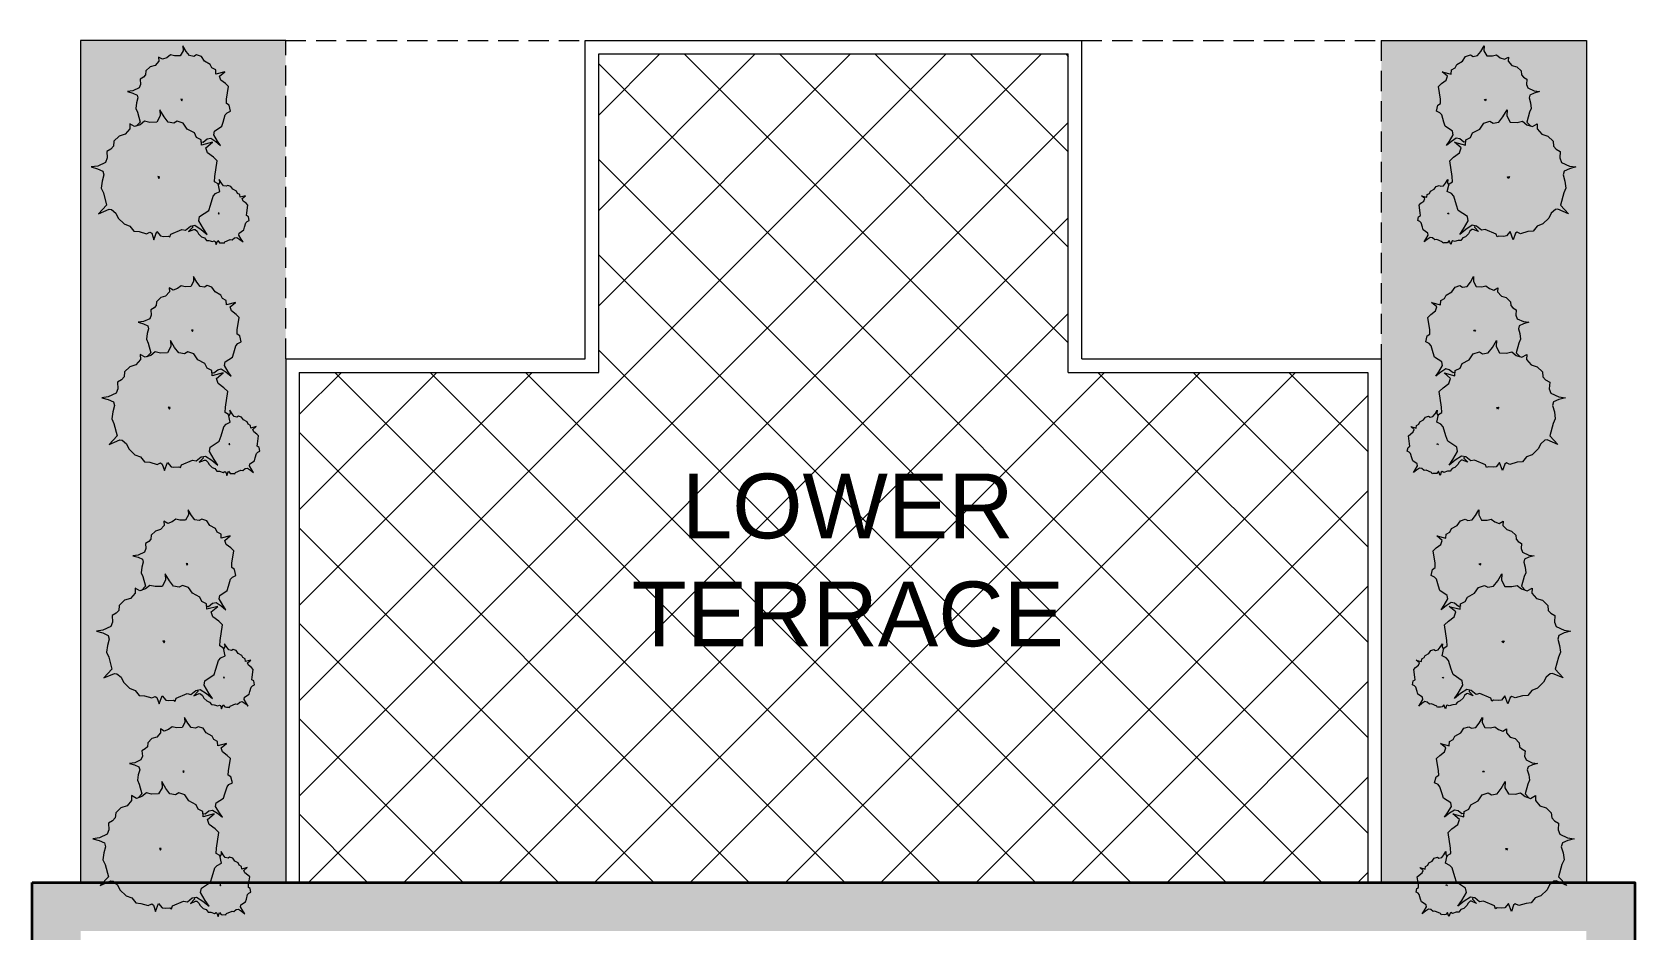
# Model space of a CAD drawing. Header units: inches. Extents: x 132383 to 134532, y 19213 to 20900.
# Drawn here: x 133938 to 134532, y 20567 to 20900 of the extents above; entities that cross this region are included whole.
import ezdxf

# ---------------------------------------------------------------- set-up
doc = ezdxf.new("R2010")
doc.units = ezdxf.units.IN
doc.header["$MEASUREMENT"] = 0
doc.linetypes.add('HIDDEN', pattern=[0.375, 0.25, -0.125])
for name, color, linetype, lineweight in [('A-Dropline', 8, 'Continuous', 5), ('A-Hatch', 253, 'Continuous', 9), ('A-Wall', 13, 'Continuous', 35)]:
    doc.layers.add(name, color=color, linetype=linetype, lineweight=lineweight)
doc.styles.get("Standard").update_dxf_attribs({"font": 'arial.ttf', "height": 12})

# ---------------------------------------------------------------- blocks, each defined once
blk = doc.blocks.new('Clump of Trees or Bushes - plan')
for points in [[(-10.993, 56.487), (-9.228, 58.426), (-10.144, 63.512), (-8.923, 67.033), (-3.43, 69.772), (2.673, 72.119), (-2.82, 71.728), (-10.449, 71.728), (-13.195, 74.075), (-13.806, 83.073), (-16.857, 86.594), (-22.045, 92.071), (-22.961, 94.81), (-22.656, 98.722), (-28.759, 100.678), (-31.811, 99.113), (-35.472, 101.461), (-45.543, 109.676), (-49.815, 108.503), (-55.308, 106.155), (-59.58, 106.938), (-60.801, 113.98), (-63.242, 104.982), (-67.209, 106.938), (-70.872, 104.59), (-74.839, 104.982), (-80.637, 101.461), (-86.435, 101.069), (-90.402, 97.548), (-90.402, 94.419), (-93.454, 90.898), (-98.947, 90.115), (-105.66, 90.115), (-101.083, 87.768), (-98.031, 82.682), (-100.778, 77.596), (-103.829, 74.466), (-103.219, 69.772), (-104.134, 65.077), (-108.102, 62.73), (-104.439, 60.774), (-102.609, 55.297), (-103.829, 50.211), (-102.303, 44.342), (-98.947, 41.995), (-98.031, 38.865), (-98.031, 34.953), (-93.148, 32.606), (-90.707, 29.476), (-91.317, 22.434), (-93.454, 17.348), (-89.487, 21.26), (-85.519, 23.999), (-82.468, 23.216), (-78.806, 19.304), (-74.228, 15.783), (-69.956, 15.392), (-59.886, 12.653), (-58.254, 7.074)], [(59.448, 5.262), (60.936, 4.858), (62.652, -1.011), (63.415, 4.858), (64.178, 5.836), (66.848, 6.814), (69.709, 6.569), (73.905, 7.792), (76.385, 9.748), (79.627, 10.237), (81.153, 12.438), (84.014, 15.127), (84.205, 17.084), (85.158, 17.573), (88.591, 16.839), (85.73, 20.262), (88.591, 20.751), (89.545, 21.974), (90.689, 24.174), (91.452, 24.663), (90.499, 25.886), (91.261, 31.999), (92.596, 33.466), (92.024, 36.645), (92.787, 38.845), (96.22, 40.557), (100.035, 42.024), (96.602, 41.779), (91.834, 41.779), (90.117, 43.246), (89.736, 48.871), (87.828, 51.071), (84.586, 54.494), (84.014, 56.206), (84.205, 58.651), (80.39, 59.873), (78.483, 58.895), (76.194, 60.362), (69.9, 65.497), (67.23, 64.764), (63.797, 63.297), (61.126, 63.786), (60.364, 68.187), (58.838, 62.563), (56.358, 63.786), (54.07, 62.319), (51.59, 62.563), (47.966, 60.362), (44.343, 60.118), (41.863, 57.917), (41.863, 55.961), (39.956, 53.761), (36.523, 53.272), (32.327, 53.272), (35.187, 51.805), (36.641, 49.381)]]:
    blk.add_lwpolyline(points)
for points in [[(-4.577, 66.508), (-7.629, 55.261), (-12.588, 57.706), (-17.166, 54.772), (-22.125, 55.261), (-29.372, 50.86), (-36.62, 50.371), (-41.579, 45.969), (-41.579, 42.057), (-45.393, 37.656), (-52.259, 36.678), (-60.651, 36.678), (-54.93, 33.743), (-51.115, 27.386), (-54.548, 21.029), (-58.363, 17.116), (-57.6, 11.248), (-58.744, 5.38), (-63.703, 2.446), (-59.126, 0), (-56.837, -6.846), (-58.363, -13.203), (-56.455, -20.539), (-52.259, -23.473), (-51.115, -27.385), (-51.115, -32.275), (-45.012, -35.21), (-41.96, -39.122), (-42.723, -47.924), (-45.393, -54.282), (-40.434, -49.391), (-35.475, -45.968), (-31.661, -46.946), (-27.083, -51.837), (-21.362, -56.238), (-16.021, -56.727), (-3.433, -60.15), (0, -71.887), (1.526, -60.15), (3.052, -58.194), (8.392, -56.238), (14.114, -56.727), (22.506, -54.282), (27.465, -50.369), (33.949, -49.391), (37.001, -44.99), (42.723, -39.611), (43.104, -35.699), (45.012, -34.721), (51.878, -36.188), (46.156, -29.341), (51.878, -28.363), (53.785, -25.918), (56.074, -21.517), (57.6, -20.539), (55.692, -18.094), (57.218, -5.868), (59.888, -2.934), (58.744, 3.424), (60.27, 7.825), (67.136, 11.248), (74.765, 14.182), (67.899, 13.693), (58.363, 13.693), (54.93, 16.627), (54.167, 27.875), (50.352, 32.276), (43.867, 39.123), (42.723, 42.546), (43.104, 47.436), (35.475, 49.882), (31.661, 47.925), (27.083, 50.86), (14.495, 61.129), (9.155, 59.662), (2.289, 56.728), (-3.052, 57.706)], [(-58.055, 61.947), (-58.97, 60.774), (-57.139, 60.774)], [(62.08, 35.667), (61.508, 34.933), (62.652, 34.933)], [(-1.144, 1.468), (-2.289, 0), (0, 0)]]:
    blk.add_lwpolyline(points, close=True)

msp = doc.modelspace()

# ---------------------------------------------------------------- hatches: boundary and pattern name
at = {"layer": 'A-Hatch'}
h = msp.add_hatch(dxfattribs=at)
h.set_pattern_fill('AR-SAND', color=96, scale=8, style=0)
h.set_pattern_definition([(37.5, (12614.973, 1415.28), (-0.5039469, 15.4145902), [0, -12.16, 0, -13.6, 0, -13]), (7.5, (12614.973, 1415.28), (14.1582136, 22.5771685), [0, -6.56, 0, -10.96, 0, -4.2]), (327.5, (12605.133, 1415.28), (24.9131349, 0.0452724), [0, -4, 0, -14.4, 0, -18.8]), (317.5, (12605.133, 1415.28), (24.049013, 7.0214045), [0, -2, 0, -9.44, 0, -10.8])])
h.paths.add_polyline_path([(133956.25, 20584.59), (134032.25, 20584.59), (134032.25, 20896.59), (133956.25, 20896.59)])
h.paths.add_polyline_path([(134438.25, 20584.59), (134514.25, 20584.59), (134514.25, 20896.59), (134438.25, 20896.59)])
h = msp.add_hatch(dxfattribs=at)
h.set_pattern_fill('ANSI37', color=256, scale=200, style=0)
h.set_pattern_definition([(45, (11845.897, 1415.28), (-17.6776695, 17.6776695), []), (135, (11845.897, 1415.28), (-17.6776695, -17.6776695), [])])
h.paths.add_polyline_path([(134037.25, 20584.59), (134433.25, 20584.59), (134433.25, 20773.59), (134322.25, 20773.59), (134322.25, 20891.59), (134148.25, 20891.59), (134148.25, 20773.59), (134037.25, 20773.59)])
h = msp.add_hatch(color=22, dxfattribs=at)
h.paths.add_polyline_path([(133938.25, 20584.59), (134532.25, 20584.59), (134532.25, 19980.59), (133938.25, 19980.59)])
h.paths.add_polyline_path([(133956.25, 20566.59), (134514.25, 20566.59), (134514.25, 19998.59), (133956.25, 19998.59)], flags=16)

# ---------------------------------------------------------------- linework, layer by layer
at = {"layer": 'A-Dropline'}
for p, q in [((134143.25, 20896.59), (134327.25, 20896.59)), ((134143.25, 20778.59), (134143.25, 20896.59)), ((134148.25, 20891.59), (134322.25, 20891.59)), ((134148.25, 20773.59), (134148.25, 20891.59)), ((134322.25, 20773.59), (134322.25, 20891.59)), ((134327.25, 20778.59), (134327.25, 20896.59)), ((134032.25, 20778.59), (134032.25, 20584.59)), ((134032.25, 20778.59), (134143.25, 20778.59)), ((134327.25, 20778.59), (134438.25, 20778.59)), ((134438.25, 20778.59), (134438.25, 20584.59)), ((134037.25, 20773.59), (134037.25, 20584.59)), ((134037.25, 20773.59), (134148.25, 20773.59)), ((134322.25, 20773.59), (134433.25, 20773.59)), ((134433.25, 20773.59), (134433.25, 20584.59))]:
    msp.add_line(p, q, dxfattribs=at)
at = {"layer": 'A-Dropline', "color": 45}
for points in [[(134032.25, 20896.59), (133956.25, 20896.59), (133956.25, 20584.59)], [(134438.25, 20896.59), (134514.25, 20896.59), (134514.25, 20584.59)]]:
    msp.add_lwpolyline(points, dxfattribs=at)
at = {"layer": 'A-Dropline', "linetype": 'HIDDEN', "ltscale": 30}
for points in [[(134032.25, 20778.59), (134032.25, 20896.59), (134143.25, 20896.59)], [(134327.25, 20896.59), (134438.25, 20896.59), (134438.25, 20778.59)]]:
    msp.add_lwpolyline(points, dxfattribs=at)
at = {"layer": 'A-Wall'}
msp.add_lwpolyline([(133938.25, 20584.59), (134532.25, 20584.59), (134532.25, 19980.59), (133938.25, 19980.59)], close=True, dxfattribs=at)

# ---------------------------------------------------------------- block references
at = {"layer": 'A-Dropline', "yscale": 0.36, "zscale": 0.36}
for p, xscale, rotation in [((133985.22, 20845.42), 0.36, 300.2302241425159), ((134485.29, 20845.42), -0.3599999999999999, 59.76977585748413), ((133989.16, 20759.92), 0.36, 300.2302241425159), ((134481.35, 20759.92), -0.3599999999999999, 59.76977585748413), ((133987.19, 20673.4), 0.36, 300.2302241425159), ((134483.32, 20673.4), -0.3599999999999999, 59.76977585748413), ((133985.87, 20596.48), 0.36, 300.2302241425159), ((134484.63, 20596.48), -0.3599999999999999, 59.76977585748413)]:
    msp.add_blockref('Clump of Trees or Bushes - plan', p, dxfattribs=dict(at, xscale=xscale, rotation=rotation))

# ---------------------------------------------------------------- texts
at = {"layer": 'A-Dropline', "insert": (134240.53, 20703.9), "char_height": 24, "attachment_point": 5}
msp.add_mtext_dynamic_manual_height_columns('LOWER TERRACE', width=235.6278, gutter_width=25, heights=[0], dxfattribs=at)

doc.saveas('drawing.dxf')
